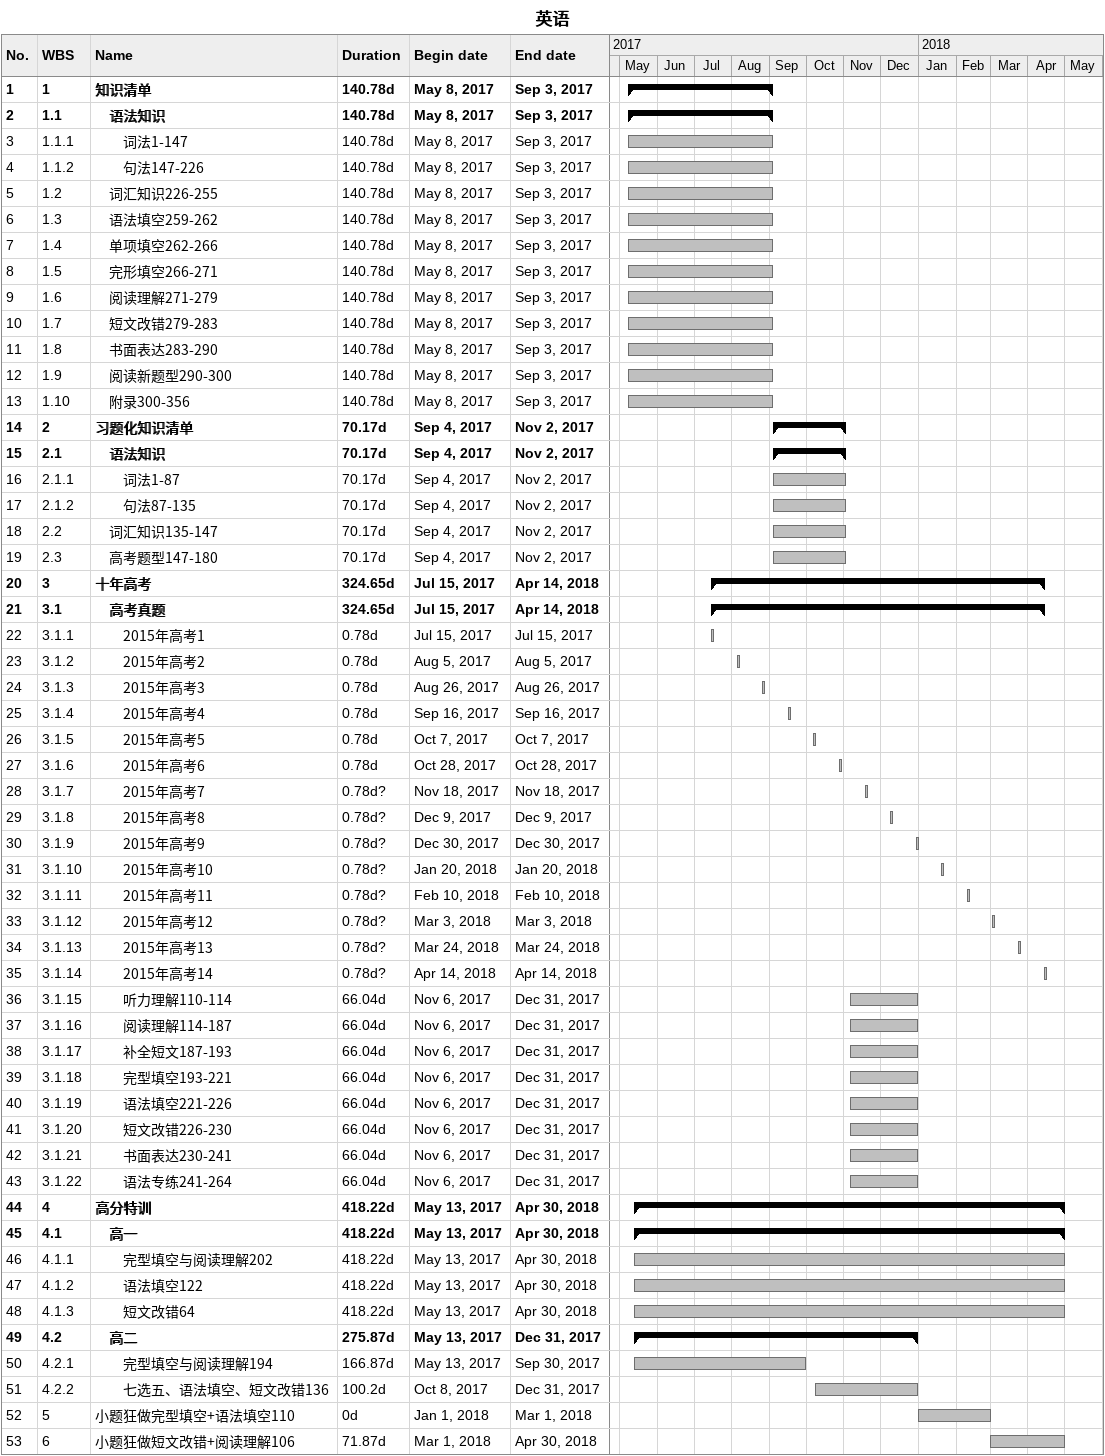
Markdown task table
英语

| ID | WBS | Task | Duration | Start | Finish |
|---|---|---|---|---|---|
| 1 | 1 | **知识清单** | 140.78d | 2017-05-08 | 2017-09-03 |
| 2 | 1.1 | **语法知识** | 140.78d | 2017-05-08 | 2017-09-03 |
| 3 | 1.1.1 | 词法1-147 | 140.78d | 2017-05-08 | 2017-09-03 |
| 4 | 1.1.2 | 句法147-226 | 140.78d | 2017-05-08 | 2017-09-03 |
| 5 | 1.2 | 词汇知识226-255 | 140.78d | 2017-05-08 | 2017-09-03 |
| 6 | 1.3 | 语法填空259-262 | 140.78d | 2017-05-08 | 2017-09-03 |
| 7 | 1.4 | 单项填空262-266 | 140.78d | 2017-05-08 | 2017-09-03 |
| 8 | 1.5 | 完形填空266-271 | 140.78d | 2017-05-08 | 2017-09-03 |
| 9 | 1.6 | 阅读理解271-279 | 140.78d | 2017-05-08 | 2017-09-03 |
| 10 | 1.7 | 短文改错279-283 | 140.78d | 2017-05-08 | 2017-09-03 |
| 11 | 1.8 | 书面表达283-290 | 140.78d | 2017-05-08 | 2017-09-03 |
| 12 | 1.9 | 阅读新题型290-300 | 140.78d | 2017-05-08 | 2017-09-03 |
| 13 | 1.10 | 附录300-356 | 140.78d | 2017-05-08 | 2017-09-03 |
| 14 | 2 | **习题化知识清单** | 70.17d | 2017-09-04 | 2017-11-02 |
| 15 | 2.1 | **语法知识** | 70.17d | 2017-09-04 | 2017-11-02 |
| 16 | 2.1.1 | 词法1-87 | 70.17d | 2017-09-04 | 2017-11-02 |
| 17 | 2.1.2 | 句法87-135 | 70.17d | 2017-09-04 | 2017-11-02 |
| 18 | 2.2 | 词汇知识135-147 | 70.17d | 2017-09-04 | 2017-11-02 |
| 19 | 2.3 | 高考题型147-180 | 70.17d | 2017-09-04 | 2017-11-02 |
| 20 | 3 | **十年高考** | 324.65d | 2017-07-15 | 2018-04-14 |
| 21 | 3.1 | **高考真题** | 324.65d | 2017-07-15 | 2018-04-14 |
| 22 | 3.1.1 | 2015年高考1 | 0.78d | 2017-07-15 | 2017-07-15 |
| 23 | 3.1.2 | 2015年高考2 | 0.78d | 2017-08-05 | 2017-08-05 |
| 24 | 3.1.3 | 2015年高考3 | 0.78d | 2017-08-26 | 2017-08-26 |
| 25 | 3.1.4 | 2015年高考4 | 0.78d | 2017-09-16 | 2017-09-16 |
| 26 | 3.1.5 | 2015年高考5 | 0.78d | 2017-10-07 | 2017-10-07 |
| 27 | 3.1.6 | 2015年高考6 | 0.78d | 2017-10-28 | 2017-10-28 |
| 28 | 3.1.7 | 2015年高考7 | 0.78d? | 2017-11-18 | 2017-11-18 |
| 29 | 3.1.8 | 2015年高考8 | 0.78d? | 2017-12-09 | 2017-12-09 |
| 30 | 3.1.9 | 2015年高考9 | 0.78d? | 2017-12-30 | 2017-12-30 |
| 31 | 3.1.10 | 2015年高考10 | 0.78d? | 2018-01-20 | 2018-01-20 |
| 32 | 3.1.11 | 2015年高考11 | 0.78d? | 2018-02-10 | 2018-02-10 |
| 33 | 3.1.12 | 2015年高考12 | 0.78d? | 2018-03-03 | 2018-03-03 |
| 34 | 3.1.13 | 2015年高考13 | 0.78d? | 2018-03-24 | 2018-03-24 |
| 35 | 3.1.14 | 2015年高考14 | 0.78d? | 2018-04-14 | 2018-04-14 |
| 36 | 3.1.15 | 听力理解110-114 | 66.04d | 2017-11-06 | 2017-12-31 |
| 37 | 3.1.16 | 阅读理解114-187 | 66.04d | 2017-11-06 | 2017-12-31 |
| 38 | 3.1.17 | 补全短文187-193 | 66.04d | 2017-11-06 | 2017-12-31 |
| 39 | 3.1.18 | 完型填空193-221 | 66.04d | 2017-11-06 | 2017-12-31 |
| 40 | 3.1.19 | 语法填空221-226 | 66.04d | 2017-11-06 | 2017-12-31 |
| 41 | 3.1.20 | 短文改错226-230 | 66.04d | 2017-11-06 | 2017-12-31 |
| 42 | 3.1.21 | 书面表达230-241 | 66.04d | 2017-11-06 | 2017-12-31 |
| 43 | 3.1.22 | 语法专练241-264 | 66.04d | 2017-11-06 | 2017-12-31 |
| 44 | 4 | **高分特训** | 418.22d | 2017-05-13 | 2018-04-30 |
| 45 | 4.1 | **高一** | 418.22d | 2017-05-13 | 2018-04-30 |
| 46 | 4.1.1 | 完型填空与阅读理解202 | 418.22d | 2017-05-13 | 2018-04-30 |
| 47 | 4.1.2 | 语法填空122 | 418.22d | 2017-05-13 | 2018-04-30 |
| 48 | 4.1.3 | 短文改错64 | 418.22d | 2017-05-13 | 2018-04-30 |
| 49 | 4.2 | **高二** | 275.87d | 2017-05-13 | 2017-12-31 |
| 50 | 4.2.1 | 完型填空与阅读理解194 | 166.87d | 2017-05-13 | 2017-09-30 |
| 51 | 4.2.2 | 七选五、语法填空、短文改错136 | 100.2d | 2017-10-08 | 2017-12-31 |
| 52 | 5 | 小题狂做完型填空+语法填空110 | 0d | 2018-01-01 | 2018-03-01 |
| 53 | 6 | 小题狂做短文改错+阅读理解106 | 71.87d | 2018-03-01 | 2018-04-30 |
